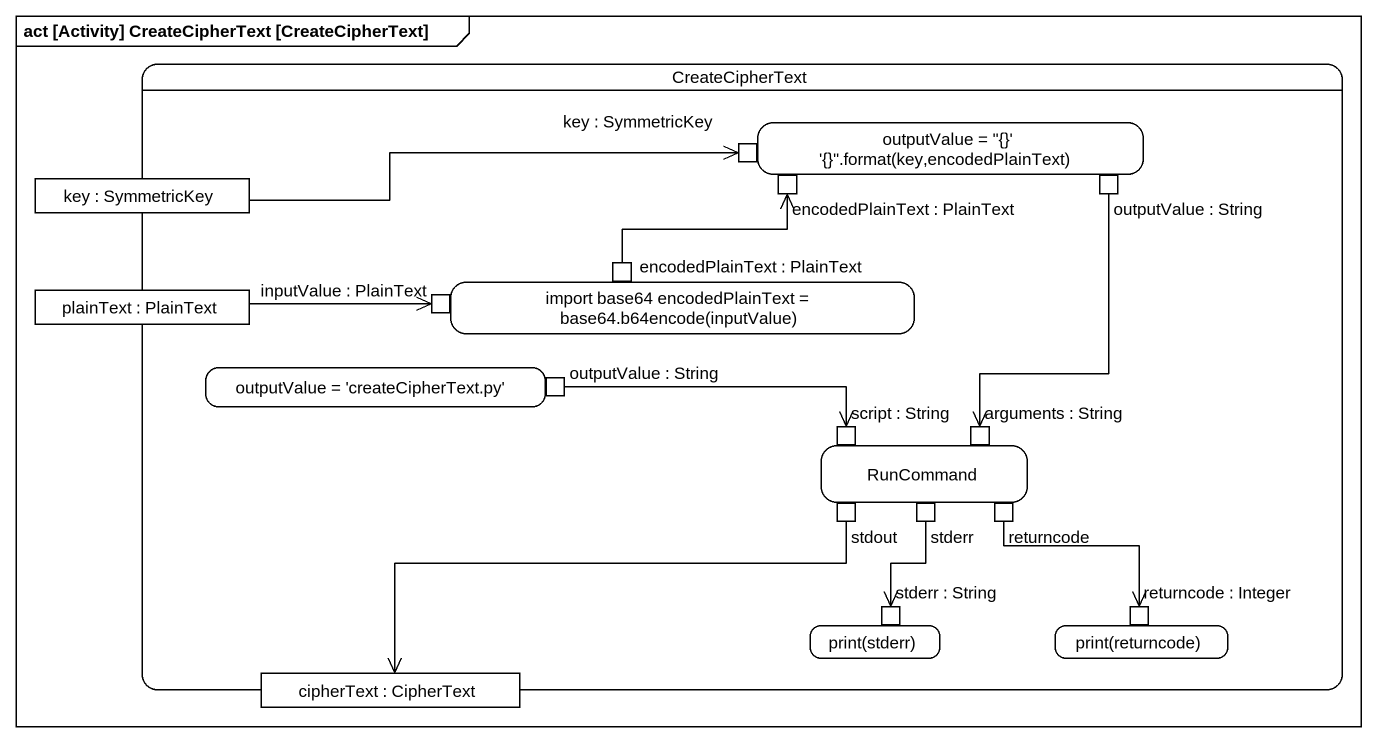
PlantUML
@startuml
mainframe act [Activity] CreateCipherText [CreateCipherText]
hide empty description
state CreateCipherText {
  state "outputValue = ''{}' '{}''.format(key,encodedPlainText)" as outputValue_format_key {
    state "key : SymmetricKey" as key_SymmetricKey <<inputPin>>
    state "encodedPlainText : PlainText" as encodedPlainText_PlainText <<inputPin>>
    state "outputValue : String" as outputValue_String <<outputPin>>
  }
  state "key : SymmetricKey" as key <<object>>
  state "plainText : PlainText" as plainText <<object>>
  state "import base64 encodedPlainText = base64.b64encode(inputValue)" as import_base64 {
    state "inputValue : PlainText" as inputValue_PlainText <<inputPin>>
    state "encodedPlainText : PlainText" as encodedPlainText_PlainText_2 <<outputPin>>
  }
  state "outputValue = 'createCipherText.py'" as outputValue {
    state "outputValue : String" as outputValue_String_2 <<outputPin>>
  }
  state RunCommand {
    state "script : String" as script_String <<inputPin>>
    state "arguments : String" as arguments_String <<inputPin>>
    state stdout <<outputPin>>
    state stderr <<outputPin>>
    state returncode <<outputPin>>
  }
  state "print(stderr)" as print_stderr {
    state "stderr : String" as stderr_String <<inputPin>>
  }
  state "print(returncode)" as print_returncode {
    state "returncode : Integer" as returncode_Integer <<inputPin>>
  }
  state "cipherText : CipherText" as cipherText <<object>>
}
key -right-> key_SymmetricKey
outputValue_String --> arguments_String
plainText -right-> inputValue_PlainText
encodedPlainText_PlainText_2 -right-> encodedPlainText_PlainText
outputValue_String_2 -right-> script_String
stdout -left-> cipherText
stderr --> stderr_String
returncode --> returncode_Integer
@enduml
